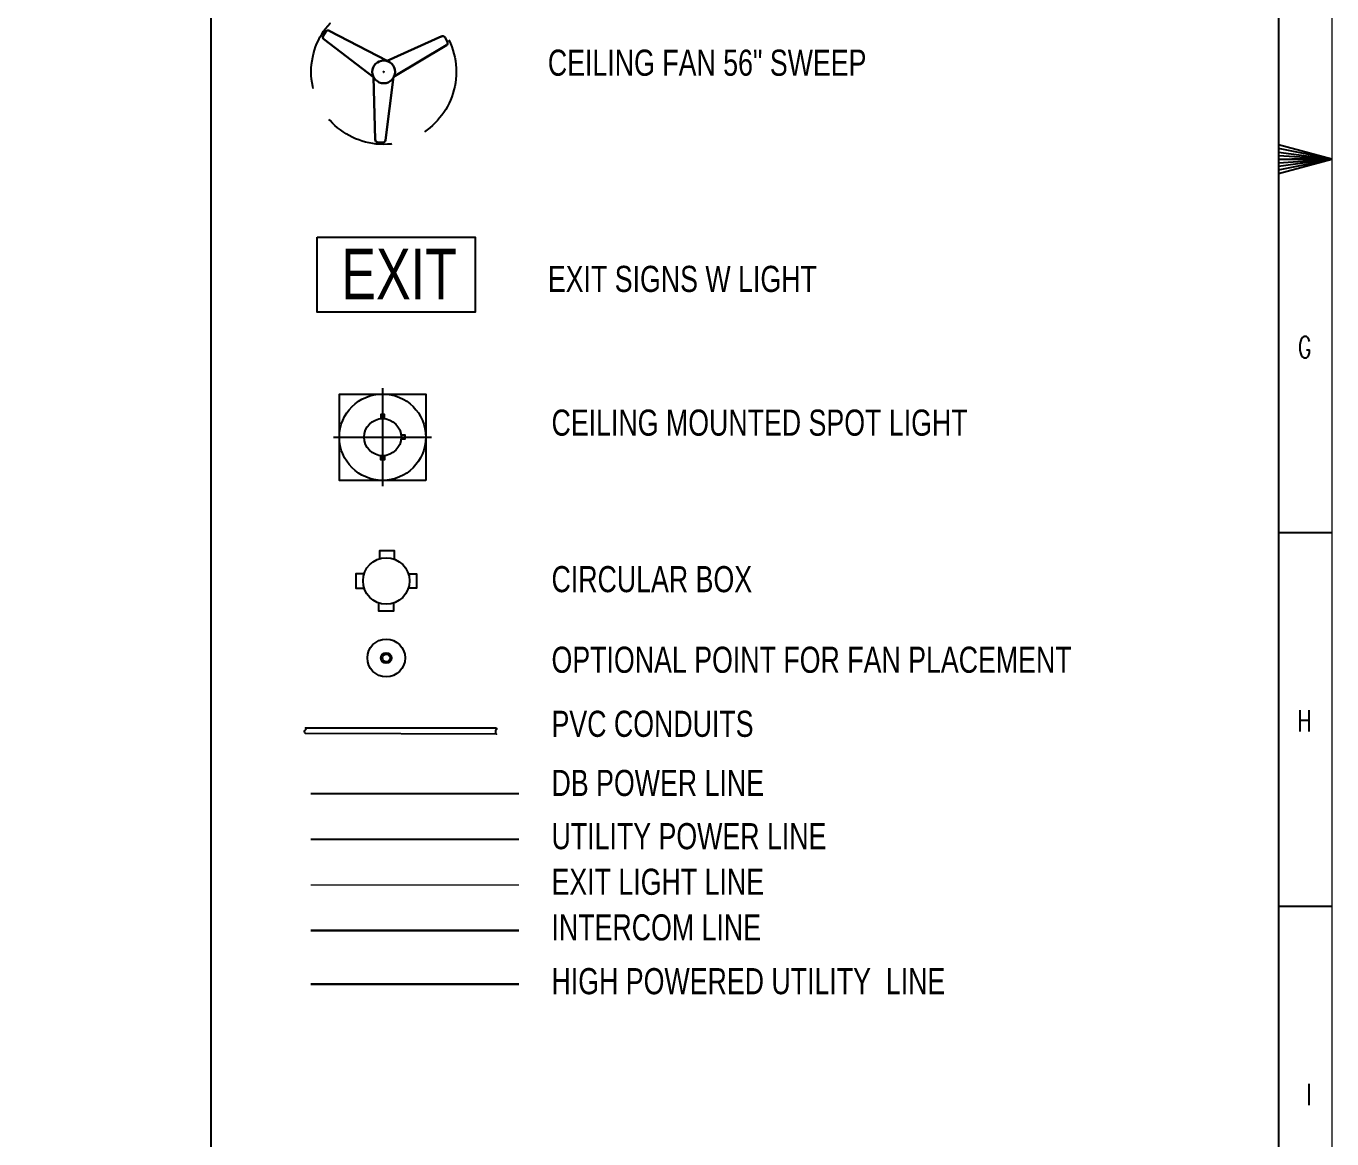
# Model space of a CAD drawing. Header units: inches. Extents: x 1445 to 3588, y -22 to 615.
# Drawn here: x 2160.6 to 2346.1, y 157.3 to 315.3 of the extents above; entities that cross this region are included whole.
import ezdxf

# ---------------------------------------------------------------- set-up
doc = ezdxf.new("R2010")
doc.units = ezdxf.units.IN
doc.header["$MEASUREMENT"] = 0
doc.linetypes.add('DASHED', pattern=[0.75, 0.5, -0.25])
doc.layers.add('E-CF-Ceiling-Fan', color=42, linetype='Continuous', lineweight=30)
doc.layers.add('Text', color=252, linetype='Continuous', lineweight=15)
for name, color, linetype in [('Lights', 7, 'Continuous'), ('Sockets', 7, 'Continuous'), ('TEG BORDER', 7, 'Continuous')]:
    doc.layers.add(name, color=color, linetype=linetype)
doc.styles.add('Swiss721', font='swisscl.ttf')
doc.styles.add('TEG BORDER', font='txt_qlt.shx', dxfattribs={"width": 0.7, "bigfont": 'hztxt.shx'})

# ---------------------------------------------------------------- blocks, each defined once
blk = doc.blocks.new('252 BORDER A2')
for p, q in [((589, 210), (594, 210)), ((592.75, 210), (590.25, 210)), ((594, 175), (589, 175)), ((594, 140), (589, 140))]:
    blk.add_line(p, q)
at = {"color": 5, "lineweight": 15}
blk.add_lwpolyline([(0, 420), (594, 420), (594, 0), (0, 0)], close=True, dxfattribs=at)
blk.add_lwpolyline([(5, 415), (589, 415), (589, 5), (5, 5)], close=True)
blk.add_lwpolyline([(594, 210), (589, 211.34), (589, 208.66), (594, 210), (589, 211), (589, 210.67), (594, 210), (589, 210.33), (589, 209.67), (594, 210), (589, 209.33), (589, 209), (594, 210)])
at = {"layer": 'TEG BORDER'}
blk.add_line((489, 116), (489, 415), dxfattribs=at)
at = {"char_height": 2, "width": 2, "attachment_point": 3, "style": 'TEG BORDER'}
for s, insert in [('G', (592.09, 193.39)), ('H', (592.09, 158.39)), ('I', (592.09, 123.39))]:
    blk.add_mtext(s, dxfattribs=dict(at, insert=insert))
blk = doc.blocks.new('CF')
for p, q in [((-23.84, 14.22), (-22.76, 15.89)), ((1.35, 4.29), (-21.39, 16.19)), ((-4.07, -2.11), (-23.55, 12.84)), ((1.35, 4.29), (22.9, 13.97)), ((3.87, -1.9), (24.71, 10.43)), ((24.1, 13.48), (25.01, 11.71)), ((-4.07, -2.11), (-3.33, -26.62)), ((3.87, -1.9), (0.65, -26.82)), ((-0.39, -27.76), (-2.38, -27.66))]:
    blk.add_line(p, q)
for radius in [4.48, 0.0888]:
    blk.add_circle((0, 0), radius)
for centre, radius, start, end in [((-21.93, 15.35), 0.996, 57.1351, 147.1351), ((-23.01, 13.68), 0.996, 147.1351, 237.1351), ((23.21, 13.03), 0.996, 27.1351, 117.1351), ((24.09, 11.25), 1.03, 299.2548, 26.4357), ((-2.33, -26.67), 0.996, 177.1351, 267.1351), ((-0.34, -26.77), 0.996, 267.1351, 357.1351)]:
    blk.add_arc(centre, radius, start, end)

msp = doc.modelspace()

# ---------------------------------------------------------------- linework, layer by layer
at = {"color": 1}
msp.add_line((2201.05, 206.29), (2230.61, 206.29), dxfattribs=at)
at = {"color": 3}
msp.add_line((2201.05, 199.81), (2230.61, 199.81), dxfattribs=at)
msp.add_line((2201.05, 199.81), (2230.61, 199.81), dxfattribs=at)
at = {"color": 5, "lineweight": 20}
msp.add_line((2201.05, 193.33), (2230.61, 193.33), dxfattribs=at)
msp.add_line((2201.05, 193.33), (2230.61, 193.33), dxfattribs=at)
at = {"color": 6, "lineweight": 30}
msp.add_line((2201.05, 186.84), (2230.61, 186.84), dxfattribs=at)
msp.add_line((2201.05, 186.84), (2230.61, 186.84), dxfattribs=at)
at = {"color": 4}
msp.add_line((2201.05, 179.21), (2230.61, 179.21), dxfattribs=at)
at = {"color": 4, "lineweight": 30}
msp.add_line((2201.05, 179.21), (2230.61, 179.21), dxfattribs=at)
at = {"color": 4}
msp.add_lwpolyline([(2201.97, 285.32), (2224.42, 285.32), (2224.42, 274.67), (2201.97, 274.67)], close=True, dxfattribs=at)
for points in [[(2211.51, 259.55), (2211.51, 260.15), (2210.99, 260.15), (2210.99, 259.55)], [(2211.19, 258.34), (2211.25, 258.34)], [(2213.87, 256.69), (2214.47, 256.7), (2214.47, 257.22), (2213.87, 257.21)], [(2211.51, 254.3), (2211.51, 253.71), (2210.99, 253.71), (2210.99, 254.3)], [(2210.84, 239.67), (2210.84, 240.83), (2212.9, 240.83), (2212.91, 239.6)], [(2208.63, 237.53), (2207.47, 237.53), (2207.47, 235.47), (2208.63, 235.47)], [(2214.91, 237.53), (2216.08, 237.53), (2216.08, 235.47), (2214.91, 235.47)], [(2212.8, 233.37), (2212.8, 232.2), (2210.74, 232.2), (2210.74, 233.37)]]:
    msp.add_lwpolyline(points)
msp.add_lwpolyline([(2227.37, 215.65, -0.56347), (2227.37, 215.36, 0.380478), (2227.41, 214.74), (2200.29, 214.83, -0.456322), (2200.3, 215.36, 0.605884), (2200.3, 215.66)], format="xyb", close=True)
at = {"linetype": 'DASHED', "ltscale": 20}
msp.add_circle((2211.41, 308.82), 10.3, dxfattribs=at)
for centre, radius in [((2211.25, 256.93), 2.64), ((2211.77, 236.5), 3.3)]:
    msp.add_circle(centre, radius)
at = {"color": 190}
for radius in [2.68, 0.751, 0.536]:
    msp.add_circle((2211.77, 225.56), radius, dxfattribs=at)
at = {"layer": 'Lights', "color": 40}
for p, q in [((2211.25, 263.88), (2211.25, 249.97)), ((2204.29, 256.93), (2218.21, 256.93))]:
    msp.add_line(p, q, dxfattribs=at)
at = {"layer": 'Lights'}
msp.add_lwpolyline([(2217.39, 250.79), (2205.11, 250.79), (2205.11, 263.06), (2217.39, 263.06)], close=True, dxfattribs=at)
msp.add_circle((2211.25, 256.93), 6.14, dxfattribs=at)

# ---------------------------------------------------------------- block references
at = {"xscale": 1.5163271442, "yscale": 1.5163271442, "zscale": 1.5163271442}
msp.add_blockref('252 BORDER A2', (1445.42, -22.02), dxfattribs=at)
at = {"layer": 'E-CF-Ceiling-Fan', "lineweight": 0, "xscale": 0.3614481925310917, "yscale": 0.3614481925310917, "zscale": 0.3614481925278883}
msp.add_blockref('CF', (2211.41, 308.82), dxfattribs=at)

# ---------------------------------------------------------------- texts
at = {"layer": 'Sockets', "color": 0, "style": 'Swiss721'}
for s, p in [('CEILING FAN 56" SWEEP', (2234.73, 308.27)), ('EXIT SIGNS W LIGHT', (2234.73, 277.56)), ('CEILING MOUNTED SPOT LIGHT', (2235.25, 257.14)), ('CIRCULAR BOX', (2235.25, 234.91)), ('OPTIONAL POINT FOR FAN PLACEMENT', (2235.25, 223.46)), ('PVC CONDUITS', (2235.25, 214.36)), ('DB POWER LINE', (2235.25, 205.96)), ('UTILITY POWER LINE', (2235.25, 198.4)), ('EXIT LIGHT LINE', (2235.25, 191.92)), ('INTERCOM LINE', (2235.25, 185.44)), ('HIGH POWERED UTILITY  LINE', (2235.25, 177.8))]:
    msp.add_text(s, height=3.7068, dxfattribs=at).set_placement(p)
at = {"layer": 'Text', "color": 4, "insert": (2213.6, 283.71), "char_height": 7.2, "width": 56.3673, "attachment_point": 2, "style": 'Swiss721'}
msp.add_mtext('EXIT ', dxfattribs=at)

doc.saveas('drawing.dxf')
